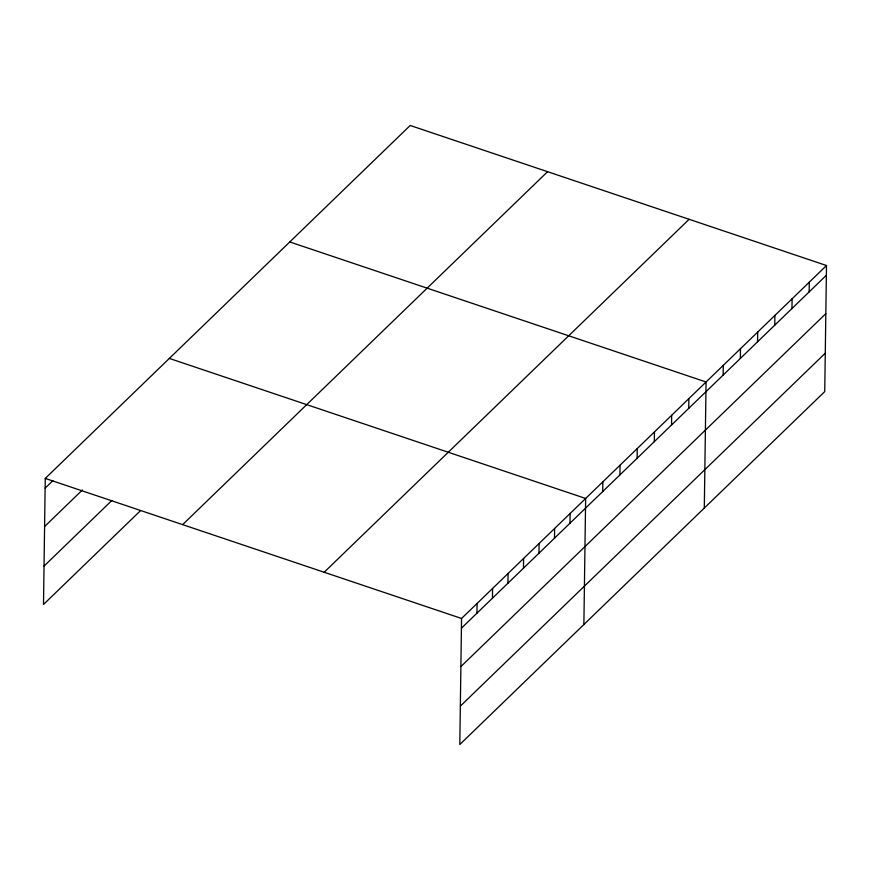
<?xml version="1.0" encoding="UTF-8"?>
<svg xmlns="http://www.w3.org/2000/svg" width="870" height="870" viewBox="0 0 870 870"><rect width="100%" height="100%" fill="white"/><g stroke="black" fill="none" stroke-linecap="round" stroke-linejoin="round"><path stroke-width="1.3" d="M826.5 265.524L461.557 618.472L459.806 744.524L824.738 391.576L826.5 265.524L410.194 125.476L45.262 478.424L43.5 604.476L140.44 510.723M476.934 613.198L477.075 603.475M492.442 598.19L492.583 588.468M507.96 583.194L508.091 573.471M523.468 568.197L523.599 558.475M538.976 553.2L539.106 543.467M554.484 538.193L554.625 528.471M569.991 523.196L570.133 513.474M583.879 624.519L585.64 498.466L169.335 358.418M602.714 491.561L602.845 481.828M619.918 474.922L620.049 465.189M637.123 458.283L637.253 448.55M654.327 441.645L654.457 431.911M671.531 425.006L671.662 415.273M688.736 408.367L688.866 398.634M704.308 508.047L706.07 381.995L289.764 241.947M723.144 375.09L723.274 365.356M740.348 358.451L740.479 348.718M757.553 341.812L757.683 332.079M774.757 325.173L774.887 315.44M791.961 308.535L792.091 298.801M809.165 291.896L809.296 282.163M45.12 488.146L52.874 480.642M44.587 526.535L82.389 489.973M44.033 566.087L111.893 500.457M182.635 524.632L547.578 171.694M324.184 572.253L689.116 219.316M461.426 628.194L826.369 275.257M460.893 666.583L825.826 313.646M460.339 706.135L825.271 353.187M45.262 478.424L461.557 618.472"/></g></svg>
